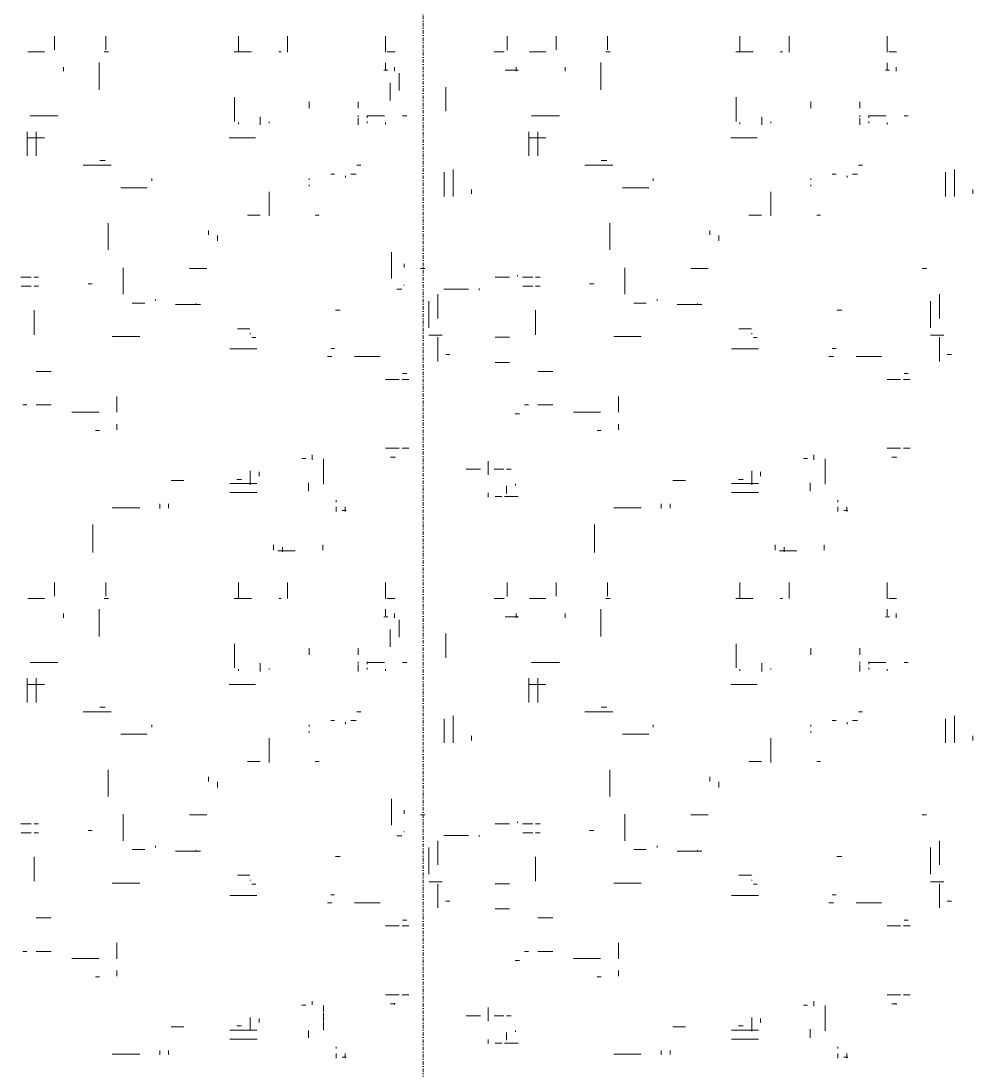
# Model space of a CAD drawing. Header units: millimetres. Extents: x -21051 to 202668, y -15646 to 13691.
# Drawn here: x -8477 to -7416, y 3193 to 4365 of the extents above; entities that cross this region are included whole.
import ezdxf

# ---------------------------------------------------------------- set-up
doc = ezdxf.new("R2010")
doc.units = ezdxf.units.MM
doc.linetypes.add('TD_Level Line', pattern=[8, 4, -2, 0, -2])
for name, color, linetype, lineweight in [('G-ANNO-SYMB', 111, 'Continuous', 9), ('G-IMPT', 8, 'Continuous', 5), ('I-FURN', 30, 'Continuous', 5)]:
    doc.layers.add(name, color=color, linetype=linetype, lineweight=lineweight)
doc.layers.get('I-FURN').off()

# ---------------------------------------------------------------- blocks, each defined once
blk = doc.blocks.new('FUR_8_Carpet - _-1171524-00_Ground floor')
at = {"layer": 'G-IMPT'}
for p, q in [((-1583, 893.7), (-1578.6, 893.7)), ((-1572, 894.7), (-1572, 889.5)), ((-1375.1, 891.1), (-1375.1, 886.1)), ((-1322, 890.3), (-1352.8, 890.3)), ((-1023.6, 893.7), (-1019.2, 893.7)), ((-1012.6, 894.7), (-1012.6, 889.5)), ((-815.7, 891.1), (-815.7, 886.1)), ((-762.7, 890.3), (-793.5, 890.3)), ((-1572, 882.2), (-1572, 884.2)), ((-1012.6, 882.2), (-1012.6, 884.2)), ((-1541, 872.1), (-1541, 862.6)), ((-1200.4, 878), (-1215.4, 878)), ((-1202.6, 874.7), (-1202.6, 866)), ((-1197.1, 878), (-1189.7, 878)), ((-981.7, 872.1), (-981.7, 864.1)), ((-1557.7, 864.2), (-1557.7, 836)), ((-1483.6, 863.5), (-1453.3, 863.5)), ((-1475.9, 849.4), (-1475.9, 864.8)), ((-1461.2, 858.7), (-1466.3, 858.7)), ((-1402, 859.9), (-1387.9, 859.9)), ((-1212.6, 863.9), (-1212.6, 865.6)), ((-998.4, 863.6), (-998.4, 853.8)), ((-924.2, 863.5), (-894, 863.5)), ((-916.6, 849.4), (-916.6, 864.1)), ((-901.8, 858.7), (-907, 858.7)), ((-842.7, 859.9), (-828.5, 859.9)), ((-1202.6, 847.6), (-1207.5, 847.6)), ((-1199.4, 847.6), (-1188.6, 847.6)), ((-1189, 847.6), (-1194.7, 847.6)), ((-1173.3, 847.6), (-1157.4, 847.6)), ((-998.4, 853.3), (-998.4, 844.1)), ((-1637, 834.9), (-1637, 833.4)), ((-1538.1, 835.6), (-1533.6, 835.6)), ((-1077.7, 834.9), (-1077.7, 833.4)), ((-998.4, 843.2), (-998.4, 836)), ((-985.8, 831.4), (-985.8, 835.3)), ((-985.8, 835.3), (-985.8, 831.4)), ((-978.7, 835.6), (-974.3, 835.6)), ((-1645.3, 824.1), (-1652.7, 824.1)), ((-1642, 824.1), (-1627, 824.1)), ((-1086, 824.1), (-1093.4, 824.1)), ((-1082.7, 824.1), (-1067.7, 824.1)), ((-1327.4, 797.2), (-1327.4, 803.4)), ((-1307.9, 804.2), (-1303.5, 804.2)), ((-768, 797.2), (-768, 803.4)), ((-748.5, 804.2), (-744.1, 804.2)), ((-1327.4, 783.9), (-1327.4, 766.1)), ((-1254, 775.8), (-1237.3, 775.8)), ((-1226.9, 775.8), (-1222.4, 775.8)), ((-768, 783.9), (-768, 766.1)), ((-694.6, 775.8), (-678, 775.8)), ((-667.5, 775.8), (-663.1, 775.8)), ((-1645.3, 747.3), (-1652.7, 747.3)), ((-1650.6, 740.7), (-1645.8, 740.7)), ((-1642, 747.3), (-1627, 747.3)), ((-1086, 747.3), (-1093.4, 747.3)), ((-1091.2, 740.7), (-1086.5, 740.7)), ((-1082.7, 747.3), (-1067.7, 747.3)), ((-1685.2, 727.2), (-1685.2, 725.2)), ((-1205.7, 728.3), (-1189.8, 728.3)), ((-1125.8, 727.2), (-1125.8, 725.2)), ((-1698.8, 719.6), (-1694, 719.6)), ((-1685.2, 725.2), (-1685.2, 700.2)), ((-1620.8, 721.7), (-1592.3, 721.7)), ((-1562, 721.7), (-1567.2, 721.7)), ((-1139.4, 719.6), (-1134.7, 719.6)), ((-1125.8, 725.2), (-1125.8, 700.2)), ((-1061.5, 721.7), (-1033, 721.7)), ((-1002.7, 721.7), (-1007.8, 721.7)), ((-1565.8, 712.6), (-1570.2, 712.6)), ((-1483.6, 713.3), (-1453.3, 713.3)), ((-1006.4, 712.6), (-1010.8, 712.6)), ((-924.2, 713.3), (-894, 713.3)), ((-1690.2, 698.1), (-1675.2, 698.1)), ((-1680.5, 698.1), (-1677, 698.1)), ((-1482.2, 700.7), (-1477.8, 700.7)), ((-1475.9, 696.7), (-1475.9, 695.8)), ((-1322, 699.6), (-1352.8, 699.6)), ((-1235, 670.2), (-1235, 697.5)), ((-1205.7, 700.2), (-1189.8, 700.2)), ((-1130.9, 698.1), (-1115.9, 698.1)), ((-1121.2, 698.1), (-1117.6, 698.1)), ((-922.9, 700.7), (-918.5, 700.7)), ((-916.6, 696.7), (-916.6, 695.8)), ((-762.7, 699.6), (-793.5, 699.6)), ((-675.7, 670.2), (-675.7, 697.5)), ((-1675.2, 689.6), (-1675.2, 684.8)), ((-1675.2, 684.8), (-1675.2, 659.8)), ((-1461.6, 690.7), (-1475.8, 690.7)), ((-1115.8, 689.6), (-1115.8, 684.8)), ((-1115.8, 684.8), (-1115.8, 659.8)), ((-902.3, 690.7), (-916.4, 690.7)), ((-1685.2, 654.2), (-1685.2, 679.2)), ((-1576.4, 670), (-1571, 670)), ((-1125.8, 654.2), (-1125.8, 679.2)), ((-1017, 670), (-1011.6, 670)), ((-1420.4, 663.8), (-1406.3, 663.8)), ((-1415.6, 663.9), (-1415.6, 662.8)), ((-1406.3, 663.8), (-1392.8, 663.8)), ((-1370.4, 658.1), (-1370.4, 659.7)), ((-861.1, 663.8), (-833.5, 663.8)), ((-856.2, 663.9), (-856.2, 662.8)), ((-811.1, 658.1), (-811.1, 659.7)), ((-1685.2, 652.3), (-1685.2, 654.2)), ((-1334.4, 652.2), (-1334.4, 622.7)), ((-1172.1, 647.6), (-1172.1, 645.9)), ((-1160.1, 646.5), (-1157.5, 646.5)), ((-1157.5, 646.5), (-1132.5, 646.5)), ((-1125.8, 652.3), (-1125.8, 654.2)), ((-1085.8, 646.7), (-1080.1, 646.7)), ((-775, 652.2), (-775, 622.7)), ((-1299.7, 640.7), (-1295.2, 640.7)), ((-1235, 633.3), (-1239.9, 633.3)), ((-1231.8, 633.3), (-1221, 633.3)), ((-1220.4, 633.3), (-1227.1, 633.3)), ((-1205.7, 633.3), (-1189.8, 633.3)), ((-1088.3, 642.7), (-1088.3, 641.8)), ((-1074.1, 605.4), (-1074.1, 634.8)), ((-740.3, 640.7), (-735.9, 640.7)), ((-675.7, 633.3), (-680.6, 633.3)), ((-672.5, 633.3), (-661.6, 633.3)), ((-661, 633.3), (-667.7, 633.3)), ((-1670.7, 623.4), (-1665.9, 623.4)), ((-1111.4, 623.4), (-1106.6, 623.4)), ((-1088.3, 622.4), (-1088.3, 618.1)), ((-1317.6, 602.9), (-1317.6, 573)), ((-758.3, 602.9), (-758.3, 573)), ((-1439.3, 586.6), (-1439.3, 592.8)), ((-1429.3, 581.1), (-1429.3, 586.1)), ((-880, 586.6), (-880, 592.8)), ((-870, 581.1), (-870, 586.1)), ((-1552.8, 563.9), (-1548.4, 563.9)), ((-1472.8, 563.9), (-1487, 563.9)), ((-993.5, 563.9), (-989, 563.9)), ((-913.5, 563.9), (-927.6, 563.9)), ((-1722.7, 536.6), (-1722.7, 540.4)), ((-1702.2, 543.1), (-1702.2, 518.1)), ((-1702.2, 518.1), (-1702.2, 543.1)), ((-1692.2, 518.1), (-1692.2, 543.1)), ((-1163.3, 536.6), (-1163.3, 540.4)), ((-1142.9, 543.1), (-1142.9, 518.1)), ((-1142.9, 518.1), (-1142.9, 543.1)), ((-1132.9, 518.1), (-1132.9, 543.1)), ((-1722.7, 535.4), (-1722.7, 536.6)), ((-1541.8, 530.3), (-1541.8, 531.8)), ((-1331.8, 533.4), (-1361.1, 533.4)), ((-1163.3, 535.4), (-1163.3, 536.6)), ((-982.5, 530.3), (-982.5, 531.8)), ((-772.4, 533.4), (-801.8, 533.4)), ((-1692.2, 516.1), (-1692.2, 518.1)), ((-1594, 518.3), (-1588.3, 518.3)), ((-1582.3, 522.2), (-1582.3, 520.1)), ((-1565.8, 518.3), (-1570.2, 518.3)), ((-1541.8, 524.8), (-1541.8, 523.1)), ((-1366.2, 525.5), (-1366.2, 523.1)), ((-1132.9, 516.1), (-1132.9, 518.1)), ((-1034.7, 518.3), (-1029, 518.3)), ((-1022.9, 522.2), (-1022.9, 520.1)), ((-1006.4, 518.3), (-1010.8, 518.3)), ((-982.5, 524.8), (-982.5, 523.1)), ((-806.8, 525.5), (-806.8, 523.1)), ((-1599.5, 508.3), (-1595, 508.3)), ((-1289.8, 508.3), (-1320.9, 508.3)), ((-1040.1, 508.3), (-1035.7, 508.3)), ((-730.4, 508.3), (-761.5, 508.3)), ((-1308.2, 503.2), (-1314.4, 503.2)), ((-1227.4, 471), (-1227.4, 498)), ((-748.8, 503.2), (-755, 503.2)), ((-668, 471), (-668, 498)), ((-1452.7, 477.8), (-1482, 477.8)), ((-1246.5, 477.8), (-1228.2, 477.8)), ((-893.3, 477.8), (-922.7, 477.8)), ((-687.1, 477.8), (-668.8, 477.8)), ((-1627, 462.8), (-1627, 460.7)), ((-1596.5, 455.8), (-1596.5, 463.3)), ((-1596.5, 460), (-1596.5, 461.5)), ((-1487.1, 454.2), (-1487.1, 463.3)), ((-1462.8, 462.6), (-1462.8, 460.7)), ((-1067.7, 462.8), (-1067.7, 460.7)), ((-1037.2, 455.8), (-1037.2, 463.3)), ((-1037.2, 460), (-1037.2, 461.5)), ((-927.7, 454.2), (-927.7, 463.3)), ((-903.5, 462.6), (-903.5, 460.7)), ((-1650.6, 453.4), (-1645.8, 453.4)), ((-1606.5, 453.4), (-1625.6, 453.4)), ((-1596.5, 454.5), (-1596.5, 452.8)), ((-1230.4, 453.4), (-1261.5, 453.4)), ((-1134.9, 448.1), (-1134.9, 425.8)), ((-1134.9, 425.8), (-1134.9, 448.1)), ((-1091.2, 453.4), (-1086.5, 453.4)), ((-1047.2, 453.4), (-1066.3, 453.4)), ((-1037.2, 454.5), (-1037.2, 452.8)), ((-671.1, 453.4), (-702.1, 453.4)), ((-1596.5, 444.8), (-1596.5, 437.6)), ((-1541.8, 444.8), (-1541.8, 437.6)), ((-1072.8, 421.6), (-1072.8, 436)), ((-1037.2, 444.8), (-1037.2, 437.6)), ((-982.5, 444.8), (-982.5, 437.6)), ((-1307.5, 424.4), (-1307.5, 393.8)), ((-1082.8, 425.1), (-1082.8, 420.1)), ((-748.2, 424.4), (-748.2, 393.8)), ((-1082.8, 420.1), (-1082.8, 405.7)), ((-1072.8, 416.6), (-1072.8, 421.6)), ((-1637, 398.8), (-1637, 403.4)), ((-1625.2, 402.3), (-1629.6, 402.3)), ((-1627, 394.1), (-1627, 401.5)), ((-1267.8, 398.8), (-1267.8, 403.4)), ((-1200.9, 402.3), (-1215.9, 402.3)), ((-1213.1, 398.8), (-1213.1, 403.4)), ((-1077.7, 398.8), (-1077.7, 403.4)), ((-1065.8, 402.3), (-1070.3, 402.3)), ((-1067.7, 394.1), (-1067.7, 401.5)), ((-708.5, 398.8), (-708.5, 403.4)), ((-1627, 382.3), (-1627, 364.2)), ((-1517.6, 382.1), (-1517.6, 364.2)), ((-1462.8, 381.2), (-1462.8, 364.2)), ((-1315.1, 379.4), (-1315.1, 364.2)), ((-1257.8, 379.4), (-1257.8, 364.2)), ((-1203.1, 379.8), (-1203.1, 364.2)), ((-1067.7, 382.3), (-1067.7, 364.2)), ((-958.2, 382.1), (-958.2, 364.2)), ((-903.5, 381.2), (-903.5, 364.2)), ((-755.8, 379.4), (-755.8, 364.2)), ((-698.5, 379.4), (-698.5, 364.2)), ((-1556.9, 322), (-1556.9, 328.2)), ((-1512.1, 324.6), (-1512.1, 330.1)), ((-1502.1, 322.2), (-1502.1, 328.2)), ((-997.5, 322), (-997.5, 328.2)), ((-952.8, 324.6), (-952.8, 330.1)), ((-942.8, 322.2), (-942.8, 328.2)), ((-1583, 284), (-1578.6, 284)), ((-1572, 285), (-1572, 279.8)), ((-1375.1, 281.5), (-1375.1, 276.5)), ((-1023.6, 284), (-1019.2, 284)), ((-1012.6, 285), (-1012.6, 279.8)), ((-815.7, 281.5), (-815.7, 276.5)), ((-1572, 272.5), (-1572, 274.5)), ((-1322, 280.7), (-1352.8, 280.7)), ((-1012.6, 272.5), (-1012.6, 274.5)), ((-762.7, 280.7), (-793.5, 280.7)), ((-1541, 262.4), (-1541, 252.9)), ((-1200.4, 268.4), (-1215.4, 268.4)), ((-1202.6, 265), (-1202.6, 256.3)), ((-1197.1, 268.4), (-1189.7, 268.4)), ((-981.7, 262.4), (-981.7, 252.9)), ((-1557.7, 254.5), (-1557.7, 226.3)), ((-1483.6, 253.8), (-1453.3, 253.8)), ((-1475.9, 239.7), (-1475.9, 255.2)), ((-1461.2, 249.1), (-1466.3, 249.1)), ((-1402, 250.2), (-1387.9, 250.2)), ((-1212.6, 254.2), (-1212.6, 255.9)), ((-998.4, 254.5), (-998.4, 226.3)), ((-924.2, 253.8), (-894, 253.8)), ((-916.6, 239.7), (-916.6, 255.2)), ((-901.8, 249.1), (-907, 249.1)), ((-842.7, 250.2), (-828.5, 250.2)), ((-1202.6, 237.9), (-1207.5, 237.9)), ((-1199.4, 237.9), (-1188.6, 237.9)), ((-1189, 237.9), (-1194.7, 237.9)), ((-1173.3, 237.9), (-1157.4, 237.9)), ((-1637, 225.2), (-1637, 223.8)), ((-1538.1, 225.9), (-1533.6, 225.9)), ((-1077.7, 225.2), (-1077.7, 223.8)), ((-978.7, 225.9), (-974.3, 225.9)), ((-1645.3, 214.4), (-1652.7, 214.4)), ((-1642, 214.4), (-1627, 214.4)), ((-1086, 214.4), (-1093.4, 214.4)), ((-1082.7, 214.4), (-1067.7, 214.4)), ((-1327.4, 187.6), (-1327.4, 193.8)), ((-1307.9, 194.6), (-1303.5, 194.6)), ((-768, 187.6), (-768, 193.8)), ((-748.5, 194.6), (-744.1, 194.6)), ((-1327.4, 174.2), (-1327.4, 156.5)), ((-1254, 166.1), (-1237.3, 166.1)), ((-1226.9, 166.1), (-1222.4, 166.1)), ((-768, 174.2), (-768, 156.5)), ((-694.6, 166.1), (-678, 166.1)), ((-667.5, 166.1), (-663.1, 166.1)), ((-1645.3, 137.6), (-1652.7, 137.6)), ((-1650.6, 131), (-1645.8, 131)), ((-1642, 137.6), (-1627, 137.6)), ((-1086, 137.6), (-1093.4, 137.6)), ((-1091.2, 131), (-1086.5, 131)), ((-1082.7, 137.6), (-1067.7, 137.6)), ((-1685.2, 117.5), (-1685.2, 115.6)), ((-1205.7, 118.6), (-1189.8, 118.6)), ((-1125.8, 117.5), (-1125.8, 115.6)), ((-1698.8, 109.9), (-1694, 109.9)), ((-1685.2, 115.6), (-1685.2, 90.6)), ((-1620.8, 112), (-1592.3, 112)), ((-1562, 112), (-1567.2, 112)), ((-1139.4, 109.9), (-1134.7, 109.9)), ((-1125.8, 115.6), (-1125.8, 90.6)), ((-1061.5, 112), (-1033, 112)), ((-1002.7, 112), (-1007.8, 112)), ((-1565.8, 103), (-1570.2, 103)), ((-1483.6, 103.6), (-1453.3, 103.6)), ((-1006.4, 103), (-1010.8, 103)), ((-924.2, 103.6), (-894, 103.6)), ((-1690.2, 88.4), (-1675.2, 88.4)), ((-1680.5, 88.4), (-1677, 88.4)), ((-1482.2, 91), (-1477.8, 91)), ((-1475.9, 87.1), (-1475.9, 86.1)), ((-1322, 89.9), (-1352.8, 89.9)), ((-1235, 60.5), (-1235, 87.8)), ((-1205.7, 90.6), (-1189.8, 90.6)), ((-1130.9, 88.4), (-1115.9, 88.4)), ((-1121.2, 88.4), (-1117.6, 88.4)), ((-922.9, 91), (-918.5, 91)), ((-916.6, 87.1), (-916.6, 86.1)), ((-762.7, 89.9), (-793.5, 89.9)), ((-675.7, 60.5), (-675.7, 87.8)), ((-1675.2, 79.9), (-1675.2, 75.2)), ((-1675.2, 75.2), (-1675.2, 50.2)), ((-1461.6, 81), (-1475.8, 81)), ((-1115.8, 79.9), (-1115.8, 75.2)), ((-1115.8, 75.2), (-1115.8, 50.2)), ((-902.3, 81), (-916.4, 81)), ((-1685.2, 44.6), (-1685.2, 69.6)), ((-1576.4, 60.3), (-1571, 60.3)), ((-1125.8, 44.6), (-1125.8, 69.6)), ((-1017, 60.3), (-1011.6, 60.3)), ((-1420.4, 54.1), (-1406.3, 54.1)), ((-1415.6, 54.2), (-1415.6, 53.1)), ((-1406.3, 54.1), (-1392.8, 54.1)), ((-1370.4, 48.4), (-1370.4, 50.1)), ((-861.1, 54.1), (-833.5, 54.1)), ((-856.2, 54.2), (-856.2, 53.1)), ((-811.1, 48.4), (-811.1, 50.1)), ((-1685.2, 42.6), (-1685.2, 44.6)), ((-1334.4, 42.5), (-1334.4, 13.1)), ((-1172.1, 37.9), (-1172.1, 36.2)), ((-1160.1, 36.8), (-1157.5, 36.8)), ((-1157.5, 36.8), (-1132.5, 36.8)), ((-1125.8, 42.6), (-1125.8, 44.6)), ((-1085.8, 37), (-1080.1, 37)), ((-775, 42.5), (-775, 13.1)), ((-1299.7, 31.1), (-1295.2, 31.1)), ((-1235, 23.7), (-1239.9, 23.7)), ((-1231.8, 23.7), (-1221, 23.7)), ((-1220.4, 23.7), (-1227.1, 23.7)), ((-1205.7, 23.7), (-1189.8, 23.7)), ((-1088.3, 33), (-1088.3, 32.1)), ((-1074.1, -4.3), (-1074.1, 25.2)), ((-740.3, 31.1), (-735.9, 31.1)), ((-675.7, 23.7), (-680.6, 23.7)), ((-672.5, 23.7), (-661.6, 23.7)), ((-661, 23.7), (-667.7, 23.7)), ((-1670.7, 13.7), (-1665.9, 13.7)), ((-1111.4, 13.7), (-1106.6, 13.7)), ((-1088.3, 12.7), (-1088.3, 8.5)), ((-1317.6, -6.8), (-1317.6, -36.7)), ((-758.3, -6.8), (-758.3, -36.7)), ((-1439.3, -23.1), (-1439.3, -16.9)), ((-880, -23.1), (-880, -16.9)), ((-1429.3, -28.6), (-1429.3, -23.6)), ((-870, -28.6), (-870, -23.6)), ((-1552.8, -45.8), (-1548.4, -45.8)), ((-1472.8, -45.8), (-1487, -45.8)), ((-993.5, -45.8), (-989, -45.8)), ((-913.5, -45.8), (-927.6, -45.8)), ((-1722.7, -73), (-1722.7, -69.3)), ((-1702.2, -66.6), (-1702.2, -91.6)), ((-1702.2, -91.6), (-1702.2, -66.6)), ((-1692.2, -91.6), (-1692.2, -66.6)), ((-1163.3, -73), (-1163.3, -69.3)), ((-1142.9, -66.6), (-1142.9, -91.6)), ((-1142.9, -91.6), (-1142.9, -66.6)), ((-1132.9, -91.6), (-1132.9, -66.6)), ((-1722.7, -74.3), (-1722.7, -73)), ((-1541.8, -79.4), (-1541.8, -77.9)), ((-1331.8, -76.3), (-1361.1, -76.3)), ((-1163.3, -74.3), (-1163.3, -73)), ((-982.5, -79.4), (-982.5, -77.9)), ((-772.4, -76.3), (-801.8, -76.3)), ((-1692.2, -93.5), (-1692.2, -91.6)), ((-1594, -91.4), (-1588.3, -91.4)), ((-1582.3, -87.5), (-1582.3, -89.6)), ((-1565.8, -91.4), (-1570.2, -91.4)), ((-1541.8, -84.9), (-1541.8, -86.6)), ((-1366.2, -84.1), (-1366.2, -86.6)), ((-1132.9, -93.5), (-1132.9, -91.6)), ((-1034.7, -91.4), (-1029, -91.4)), ((-1022.9, -87.5), (-1022.9, -89.6)), ((-1006.4, -91.4), (-1010.8, -91.4)), ((-982.5, -84.9), (-982.5, -86.6)), ((-806.8, -84.1), (-806.8, -86.6)), ((-1599.5, -101.4), (-1595, -101.4)), ((-1289.8, -101.4), (-1320.9, -101.4)), ((-1040.1, -101.4), (-1035.7, -101.4)), ((-730.4, -101.4), (-761.5, -101.4)), ((-1308.2, -106.5), (-1314.4, -106.5)), ((-1227.4, -138.7), (-1227.4, -111.7)), ((-748.8, -106.5), (-755, -106.5)), ((-668, -138.7), (-668, -111.7)), ((-1452.7, -131.9), (-1482, -131.9)), ((-1246.5, -131.9), (-1228.2, -131.9)), ((-893.3, -131.9), (-922.7, -131.9)), ((-687.1, -131.9), (-668.8, -131.9)), ((-1627, -146.8), (-1627, -149)), ((-1596.5, -153.9), (-1596.5, -146.4)), ((-1596.5, -149.7), (-1596.5, -148.1)), ((-1487.1, -155.5), (-1487.1, -146.4)), ((-1462.8, -147.1), (-1462.8, -149)), ((-1067.7, -146.8), (-1067.7, -149)), ((-1037.2, -153.9), (-1037.2, -146.4)), ((-1037.2, -149.7), (-1037.2, -148.1)), ((-927.7, -155.5), (-927.7, -146.4)), ((-903.5, -147.1), (-903.5, -149)), ((-1650.6, -156.3), (-1645.8, -156.3)), ((-1606.5, -156.3), (-1625.6, -156.3)), ((-1596.5, -155.2), (-1596.5, -156.9)), ((-1230.4, -156.3), (-1261.5, -156.3)), ((-1134.9, -161.6), (-1134.9, -183.8)), ((-1134.9, -183.8), (-1134.9, -161.6)), ((-1091.2, -156.3), (-1086.5, -156.3)), ((-1047.2, -156.3), (-1066.3, -156.3)), ((-1037.2, -155.2), (-1037.2, -156.9)), ((-671.1, -156.3), (-702.1, -156.3)), ((-1596.5, -164.9), (-1596.5, -172.1)), ((-1541.8, -164.9), (-1541.8, -172.1)), ((-1072.8, -188.1), (-1072.8, -173.7)), ((-1037.2, -164.9), (-1037.2, -172.1)), ((-982.5, -164.9), (-982.5, -172.1)), ((-1307.5, -185.3), (-1307.5, -215.9)), ((-1082.8, -184.6), (-1082.8, -189.6)), ((-748.2, -185.3), (-748.2, -215.9)), ((-1082.8, -189.6), (-1082.8, -204)), ((-1072.8, -193.1), (-1072.8, -188.1)), ((-1637, -210.8), (-1637, -206.2)), ((-1625.2, -207.3), (-1629.6, -207.3)), ((-1627, -215.6), (-1627, -208.2)), ((-1267.8, -210.8), (-1267.8, -206.2)), ((-1200.9, -207.3), (-1215.9, -207.3)), ((-1213.1, -210.8), (-1213.1, -206.2)), ((-1077.7, -210.8), (-1077.7, -206.2)), ((-1065.8, -207.3), (-1070.3, -207.3)), ((-1067.7, -215.6), (-1067.7, -208.2)), ((-708.5, -210.8), (-708.5, -206.2)), ((-1627, -227.4), (-1627, -245.5)), ((-1517.6, -227.6), (-1517.6, -245.5)), ((-1462.8, -228.5), (-1462.8, -245.5)), ((-1315.1, -230.2), (-1315.1, -245.5)), ((-1257.8, -230.2), (-1257.8, -245.5)), ((-1203.1, -229.8), (-1203.1, -245.5)), ((-1067.7, -227.4), (-1067.7, -245.5)), ((-958.2, -227.6), (-958.2, -245.5)), ((-903.5, -228.5), (-903.5, -245.5)), ((-755.8, -230.2), (-755.8, -245.5)), ((-698.5, -230.2), (-698.5, -245.5))]:
    blk.add_line(p, q, dxfattribs=at)
at = {"layer": 'G-IMPT', "flags": 128}
for points in [[(-1582, 889.5), (-1582, 894.7)], [(-1385.1, 886.1), (-1385.1, 890.7)], [(-1022.6, 889.5), (-1022.6, 894.7)], [(-825.7, 886.1), (-825.7, 890.7)], [(-1483.6, 873.5), (-1453.5, 873.5)], [(-1182.2, 873.9), (-1182.2, 878.5)], [(-924.3, 873.5), (-894.1, 873.5)], [(-1485.9, 850.4), (-1485.9, 855.1)], [(-1182.2, 853.7), (-1182.2, 838.4)], [(-926.6, 850.4), (-926.6, 855.1)], [(-1637.5, 834.1), (-1632.3, 834.1)], [(-1545.1, 831.4), (-1545.1, 836.8)], [(-1078.2, 834.1), (-1073, 834.1)], [(-1217.1, 785.8), (-1212.3, 785.8)], [(-1307.4, 783.8), (-1277.1, 783.8)], [(-748.1, 783.8), (-717.8, 783.8)], [(-1237.3, 738.3), (-1254, 738.3)], [(-678, 738.3), (-694.6, 738.3)], [(-1344.3, 662.2), (-1358.4, 662.2)], [(-784.9, 662.2), (-799, 662.2)], [(-1239.9, 643.3), (-1235, 643.3)], [(-1220.8, 643.3), (-1231.8, 643.3)], [(-680.6, 643.3), (-675.7, 643.3)], [(-661.4, 643.3), (-672.5, 643.3)], [(-1214.6, 632.1), (-1214.6, 631)], [(-1497.1, 538), (-1497.1, 564.9)], [(-937.7, 538), (-937.7, 564.9)], [(-1702.2, 518.1), (-1702.2, 512.9)], [(-1142.9, 518.1), (-1142.9, 512.9)], [(-1237.4, 498), (-1237.4, 471)], [(-678, 498), (-678, 471)], [(-1606.5, 461.4), (-1606.5, 459.5)], [(-1497.1, 461.4), (-1497.1, 460)], [(-1458.6, 459.4), (-1458.6, 432.5)], [(-1047.2, 461.4), (-1047.2, 459.5)], [(-937.7, 461.4), (-937.7, 460)], [(-899.2, 459.4), (-899.2, 432.5)], [(-1606.5, 452.8), (-1606.5, 455.3)], [(-1047.2, 452.8), (-1047.2, 455.3)], [(-1134.9, 425.8), (-1134.9, 421.1)], [(-1628.9, 381.9), (-1632.3, 381.9), (-1637.5, 381.9), (-1632.3, 381.9)], [(-1507.7, 381.9), (-1510.4, 381.9)], [(-1477.5, 381.9), (-1472.3, 381.9), (-1458.2, 381.9), (-1472.3, 381.9)], [(-1318.2, 381.9), (-1313.2, 381.9)], [(-1228.2, 381.9), (-1246.5, 381.9)], [(-1188.9, 381.9), (-1199.9, 381.9)], [(-1069.5, 381.9), (-1073, 381.9), (-1078.2, 381.9), (-1073, 381.9)], [(-948.4, 381.9), (-951.1, 381.9)], [(-918.2, 381.9), (-913, 381.9), (-898.8, 381.9), (-913, 381.9)], [(-758.8, 381.9), (-753.8, 381.9)], [(-668.8, 381.9), (-687.1, 381.9)], [(-1300.5, 299.5), (-1300.5, 330.6)], [(-741.2, 299.5), (-741.2, 330.6)], [(-1582, 279.8), (-1582, 285)], [(-1022.6, 279.8), (-1022.6, 285)], [(-1385.1, 276.5), (-1385.1, 281.1)], [(-825.7, 276.5), (-825.7, 281.1)], [(-1483.6, 263.8), (-1453.5, 263.8)], [(-1182.2, 264.2), (-1182.2, 268.8)], [(-924.3, 263.8), (-894.1, 263.8)], [(-1485.9, 240.7), (-1485.9, 245.4)], [(-1182.2, 244), (-1182.2, 228.8)], [(-926.6, 240.7), (-926.6, 245.4)], [(-1637.5, 224.4), (-1632.3, 224.4)], [(-1545.1, 221.7), (-1545.1, 227.2)], [(-1078.2, 224.4), (-1073, 224.4)], [(-985.8, 221.7), (-985.8, 227.2)], [(-1217.1, 176.1), (-1212.3, 176.1)], [(-1307.4, 174.1), (-1277.1, 174.1)], [(-748.1, 174.1), (-717.8, 174.1)], [(-1237.3, 128.6), (-1254, 128.6)], [(-678, 128.6), (-694.6, 128.6)], [(-1344.3, 52.5), (-1358.4, 52.5)], [(-784.9, 52.5), (-799, 52.5)], [(-1239.9, 33.7), (-1235, 33.7)], [(-1220.8, 33.7), (-1231.8, 33.7)], [(-680.6, 33.7), (-675.7, 33.7)], [(-661.4, 33.7), (-672.5, 33.7)], [(-1214.6, 22.4), (-1214.6, 21.3)], [(-1497.1, -71.7), (-1497.1, -44.8)], [(-937.7, -71.7), (-937.7, -44.8)], [(-1702.2, -91.6), (-1702.2, -96.7)], [(-1142.9, -91.6), (-1142.9, -96.7)], [(-1237.4, -111.7), (-1237.4, -138.7)], [(-678, -111.7), (-678, -138.7)], [(-1606.5, -148.2), (-1606.5, -150.2)], [(-1497.1, -148.2), (-1497.1, -149.7)], [(-1458.6, -150.3), (-1458.6, -177.2)], [(-1047.2, -148.2), (-1047.2, -150.2)], [(-937.7, -148.2), (-937.7, -149.7)], [(-899.2, -150.3), (-899.2, -177.2)], [(-1606.5, -156.9), (-1606.5, -154.3)], [(-1047.2, -156.9), (-1047.2, -154.3)], [(-1134.9, -183.8), (-1134.9, -188.5)], [(-1628.9, -227.8), (-1632.3, -227.8), (-1637.5, -227.8), (-1632.3, -227.8)], [(-1507.7, -227.8), (-1510.4, -227.8)], [(-1477.5, -227.8), (-1472.3, -227.8), (-1458.2, -227.8), (-1472.3, -227.8)], [(-1318.2, -227.8), (-1313.2, -227.8)], [(-1228.2, -227.8), (-1246.5, -227.8)], [(-1188.9, -227.8), (-1199.9, -227.8)], [(-1069.5, -227.8), (-1073, -227.8), (-1078.2, -227.8), (-1073, -227.8)], [(-948.4, -227.8), (-951.1, -227.8)], [(-918.2, -227.8), (-913, -227.8), (-898.8, -227.8), (-913, -227.8)], [(-758.8, -227.8), (-753.8, -227.8)], [(-668.8, -227.8), (-687.1, -227.8)]]:
    blk.add_lwpolyline(points, close=True, dxfattribs=at)
for points in [[(-1628.8, 824.1), (-1632.3, 824.1), (-1637.5, 824.1)], [(-1069.4, 824.1), (-1073, 824.1), (-1078.2, 824.1)], [(-1408.2, 623.4), (-1413.4, 623.4), (-1427.5, 623.4)], [(-848.9, 623.4), (-854, 623.4), (-868.2, 623.4)], [(-1506.9, 329), (-1512.1, 329), (-1526.2, 329)], [(-947.6, 329), (-952.7, 329), (-966.9, 329)], [(-1628.8, 214.4), (-1632.3, 214.4), (-1637.5, 214.4)], [(-1069.4, 214.4), (-1073, 214.4), (-1078.2, 214.4)], [(-1408.2, 13.7), (-1413.4, 13.7), (-1427.5, 13.7)], [(-848.9, 13.7), (-854, 13.7), (-868.2, 13.7)]]:
    blk.add_lwpolyline(points, dxfattribs=at)

msp = doc.modelspace()

# ---------------------------------------------------------------- linework, layer by layer
at = {"layer": 'G-ANNO-SYMB', "linetype": 'TD_Level Line', "lineweight": 18}
msp.add_line((-8028.9, 10931.8), (-8028.9, -14353.7), dxfattribs=at)

# ---------------------------------------------------------------- block references
at = {"layer": 'I-FURN', "color": 10, "rotation": 180}
msp.add_blockref('FUR_8_Carpet - _-1171524-00_Ground floor', (-9138.5, 4102.6), dxfattribs=at)

doc.saveas('drawing.dxf')
